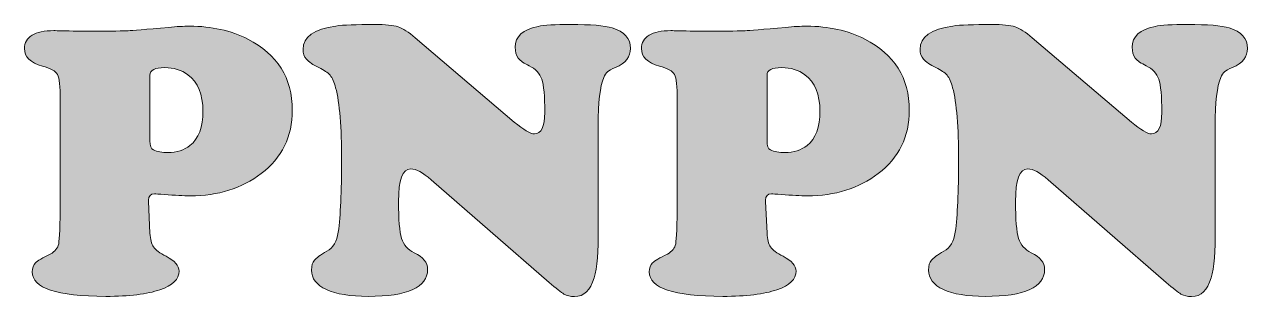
# Model space of a CAD drawing. Header units: inches. Extents: x 30 to 56.7, y -48.7 to -38.5.
# Drawn here: x 30.02 to 56.65, y -44.41 to -38.48 of the extents above; entities that cross this region are included whole.
import ezdxf

# ---------------------------------------------------------------- set-up
doc = ezdxf.new("R2010")
doc.units = ezdxf.units.IN
doc.header["$MEASUREMENT"] = 0
doc.layers.add('レイヤー 1', color=7, linetype='Continuous')

# ---------------------------------------------------------------- blocks, each defined once
blk = doc.blocks.new('block 2')
at = {"layer": 'レイヤー 1'}
h = blk.add_hatch(color=250, dxfattribs=at)
h.dxf.hatch_style = 2
edge = h.paths.add_edge_path()
edge.add_spline(control_points=[(30.795, -42.337), (30.795, -42.337), (30.795, -40.121), (30.795, -40.121), (30.795, -39.834), (30.775, -39.653), (30.734, -39.575), (30.694, -39.498), (30.584, -39.435), (30.405, -39.388), (30.145, -39.315), (30.015, -39.188), (30.015, -39.008), (30.015, -38.882), (30.07, -38.785), (30.18, -38.718), (30.289, -38.65), (30.448, -38.617), (30.656, -38.617), (30.726, -38.617), (30.898, -38.621), (31.172, -38.629), (31.172, -38.629), (31.432, -38.629), (31.432, -38.629), (31.912, -38.627), (32.193, -38.623), (32.275, -38.619), (32.357, -38.615), (32.651, -38.59), (33.157, -38.545), (33.324, -38.528), (33.477, -38.52), (33.616, -38.52), (34.09, -38.52), (34.511, -38.614), (34.881, -38.802), (35.525, -39.128), (35.848, -39.645), (35.848, -40.353), (35.848, -40.925), (35.622, -41.385), (35.172, -41.73), (34.747, -42.053), (34.233, -42.215), (33.629, -42.215), (33.476, -42.215), (33.288, -42.205), (33.066, -42.185), (32.947, -42.177), (32.873, -42.173), (32.845, -42.173), (32.761, -42.173), (32.719, -42.219), (32.719, -42.312), (32.719, -42.312), (32.719, -42.337), (32.719, -42.337), (32.719, -42.337), (32.749, -43.028), (32.749, -43.028), (32.755, -43.163), (32.78, -43.263), (32.825, -43.329), (32.87, -43.395), (32.962, -43.463), (33.1, -43.533), (33.288, -43.632), (33.382, -43.739), (33.382, -43.854), (33.382, -44.031), (33.243, -44.167), (32.966, -44.262), (32.689, -44.358), (32.296, -44.406), (31.787, -44.406), (30.719, -44.406), (30.184, -44.227), (30.184, -43.871), (30.184, -43.786), (30.207, -43.722), (30.253, -43.677), (30.3, -43.632), (30.408, -43.567), (30.578, -43.483), (30.682, -43.43), (30.743, -43.355), (30.76, -43.26), (30.778, -43.164), (30.789, -42.857), (30.795, -42.337)], knot_values=[0, 0, 0, 0, 1, 1, 1, 2, 2, 2, 3, 3, 3, 4, 4, 4, 5, 5, 5, 6, 6, 6, 7, 7, 7, 8, 8, 8, 9, 9, 9, 10, 10, 10, 11, 11, 11, 12, 12, 12, 13, 13, 13, 14, 14, 14, 15, 15, 15, 16, 16, 16, 17, 17, 17, 18, 18, 18, 19, 19, 19, 20, 20, 20, 21, 21, 21, 22, 22, 22, 23, 23, 23, 24, 24, 24, 25, 25, 25, 26, 26, 26, 27, 27, 27, 28, 28, 28, 29, 29, 29, 30, 30, 30, 30], degree=3, periodic=1)
edge = h.paths.add_edge_path()
edge.add_spline(control_points=[(32.749, -39.586), (32.749, -39.586), (32.749, -41.018), (32.749, -41.018), (32.749, -41.128), (32.774, -41.194), (32.823, -41.216), (32.907, -41.256), (33.012, -41.275), (33.139, -41.275), (33.33, -41.275), (33.49, -41.223), (33.62, -41.119), (33.808, -40.97), (33.902, -40.721), (33.902, -40.369), (33.902, -40.004), (33.792, -39.74), (33.573, -39.577), (33.434, -39.473), (33.266, -39.421), (33.07, -39.421), (32.856, -39.421), (32.749, -39.476), (32.749, -39.586)], knot_values=[0, 0, 0, 0, 1, 1, 1, 2, 2, 2, 3, 3, 3, 4, 4, 4, 5, 5, 5, 6, 6, 6, 7, 7, 7, 8, 8, 8, 8], degree=3, periodic=1)
h = blk.add_hatch(color=250, dxfattribs=at)
h.dxf.hatch_style = 2
edge = h.paths.add_edge_path()
edge.add_spline(control_points=[(38.525, -38.773), (38.525, -38.773), (40.683, -40.61), (40.683, -40.61), (40.886, -40.781), (41.031, -40.867), (41.121, -40.867), (41.271, -40.867), (41.346, -40.711), (41.346, -40.399), (41.346, -40.045), (41.325, -39.803), (41.281, -39.674), (41.238, -39.545), (41.147, -39.448), (41.008, -39.383), (40.896, -39.33), (40.816, -39.273), (40.77, -39.213), (40.724, -39.152), (40.701, -39.075), (40.701, -38.979), (40.701, -38.743), (40.867, -38.591), (41.199, -38.524), (41.335, -38.496), (41.572, -38.482), (41.91, -38.482), (42.346, -38.482), (42.648, -38.507), (42.815, -38.558), (43.081, -38.636), (43.214, -38.785), (43.214, -39.004), (43.214, -39.187), (43.106, -39.325), (42.889, -39.417), (42.802, -39.454), (42.743, -39.486), (42.711, -39.514), (42.68, -39.542), (42.652, -39.584), (42.629, -39.64), (42.551, -39.826), (42.51, -40.177), (42.508, -40.694), (42.508, -40.694), (42.508, -42.067), (42.508, -42.067), (42.508, -42.278), (42.509, -42.566), (42.512, -42.931), (42.515, -43.425), (42.485, -43.782), (42.421, -44.001), (42.343, -44.274), (42.201, -44.41), (41.996, -44.41), (41.907, -44.41), (41.829, -44.391), (41.765, -44.355), (41.699, -44.319), (41.592, -44.234), (41.442, -44.102), (41.442, -44.102), (38.872, -41.865), (38.872, -41.865), (38.693, -41.708), (38.544, -41.629), (38.426, -41.629), (38.25, -41.629), (38.161, -41.867), (38.161, -42.341), (38.161, -42.732), (38.184, -42.998), (38.229, -43.142), (38.273, -43.285), (38.365, -43.39), (38.504, -43.458), (38.697, -43.55), (38.794, -43.671), (38.794, -43.82), (38.794, -44.21), (38.362, -44.406), (37.498, -44.406), (37.109, -44.406), (36.806, -44.356), (36.591, -44.256), (36.375, -44.156), (36.268, -44.015), (36.268, -43.833), (36.268, -43.737), (36.288, -43.666), (36.329, -43.618), (36.369, -43.57), (36.46, -43.505), (36.602, -43.424), (36.737, -43.345), (36.82, -43.206), (36.849, -43.007), (36.898, -42.644), (36.922, -42.124), (36.922, -41.444), (36.922, -40.719), (36.879, -40.191), (36.792, -39.86), (36.76, -39.739), (36.72, -39.649), (36.671, -39.59), (36.622, -39.531), (36.541, -39.475), (36.428, -39.421), (36.298, -39.36), (36.208, -39.299), (36.157, -39.24), (36.107, -39.181), (36.082, -39.11), (36.082, -39.025), (36.082, -38.756), (36.32, -38.586), (36.797, -38.516), (36.958, -38.493), (37.241, -38.482), (37.646, -38.482), (37.877, -38.482), (38.045, -38.499), (38.151, -38.535), (38.256, -38.57), (38.381, -38.649), (38.525, -38.773)], knot_values=[0, 0, 0, 0, 1, 1, 1, 2, 2, 2, 3, 3, 3, 4, 4, 4, 5, 5, 5, 6, 6, 6, 7, 7, 7, 8, 8, 8, 9, 9, 9, 10, 10, 10, 11, 11, 11, 12, 12, 12, 13, 13, 13, 14, 14, 14, 15, 15, 15, 16, 16, 16, 17, 17, 17, 18, 18, 18, 19, 19, 19, 20, 20, 20, 21, 21, 21, 22, 22, 22, 23, 23, 23, 24, 24, 24, 25, 25, 25, 26, 26, 26, 27, 27, 27, 28, 28, 28, 29, 29, 29, 30, 30, 30, 31, 31, 31, 32, 32, 32, 33, 33, 33, 34, 34, 34, 35, 35, 35, 36, 36, 36, 37, 37, 37, 38, 38, 38, 39, 39, 39, 40, 40, 40, 41, 41, 41, 42, 42, 42, 43, 43, 43, 43], degree=3, periodic=1)
h = blk.add_hatch(color=250, dxfattribs=at)
h.dxf.hatch_style = 2
edge = h.paths.add_edge_path()
edge.add_spline(control_points=[(44.232, -42.337), (44.232, -42.337), (44.232, -40.121), (44.232, -40.121), (44.232, -39.834), (44.212, -39.653), (44.172, -39.575), (44.131, -39.498), (44.021, -39.435), (43.842, -39.388), (43.582, -39.315), (43.452, -39.188), (43.452, -39.008), (43.452, -38.882), (43.507, -38.785), (43.617, -38.718), (43.727, -38.65), (43.886, -38.617), (44.094, -38.617), (44.163, -38.617), (44.335, -38.621), (44.609, -38.629), (44.609, -38.629), (44.869, -38.629), (44.869, -38.629), (45.349, -38.627), (45.63, -38.623), (45.712, -38.619), (45.794, -38.615), (46.088, -38.59), (46.594, -38.545), (46.761, -38.528), (46.915, -38.52), (47.053, -38.52), (47.527, -38.52), (47.949, -38.614), (48.318, -38.802), (48.963, -39.128), (49.285, -39.645), (49.285, -40.353), (49.285, -40.925), (49.06, -41.385), (48.609, -41.73), (48.184, -42.053), (47.67, -42.215), (47.066, -42.215), (46.913, -42.215), (46.725, -42.205), (46.503, -42.185), (46.384, -42.177), (46.311, -42.173), (46.282, -42.173), (46.198, -42.173), (46.156, -42.219), (46.156, -42.312), (46.156, -42.312), (46.156, -42.337), (46.156, -42.337), (46.156, -42.337), (46.187, -43.028), (46.187, -43.028), (46.192, -43.163), (46.218, -43.263), (46.262, -43.329), (46.307, -43.395), (46.399, -43.463), (46.538, -43.533), (46.725, -43.632), (46.819, -43.739), (46.819, -43.854), (46.819, -44.031), (46.681, -44.167), (46.403, -44.262), (46.126, -44.358), (45.733, -44.406), (45.225, -44.406), (44.156, -44.406), (43.621, -44.227), (43.621, -43.871), (43.621, -43.786), (43.644, -43.722), (43.691, -43.677), (43.737, -43.632), (43.845, -43.567), (44.016, -43.483), (44.12, -43.43), (44.18, -43.355), (44.198, -43.26), (44.215, -43.164), (44.226, -42.857), (44.232, -42.337)], knot_values=[0, 0, 0, 0, 1, 1, 1, 2, 2, 2, 3, 3, 3, 4, 4, 4, 5, 5, 5, 6, 6, 6, 7, 7, 7, 8, 8, 8, 9, 9, 9, 10, 10, 10, 11, 11, 11, 12, 12, 12, 13, 13, 13, 14, 14, 14, 15, 15, 15, 16, 16, 16, 17, 17, 17, 18, 18, 18, 19, 19, 19, 20, 20, 20, 21, 21, 21, 22, 22, 22, 23, 23, 23, 24, 24, 24, 25, 25, 25, 26, 26, 26, 27, 27, 27, 28, 28, 28, 29, 29, 29, 30, 30, 30, 30], degree=3, periodic=1)
edge = h.paths.add_edge_path()
edge.add_spline(control_points=[(46.187, -39.586), (46.187, -39.586), (46.187, -41.018), (46.187, -41.018), (46.187, -41.128), (46.211, -41.194), (46.26, -41.216), (46.344, -41.256), (46.449, -41.275), (46.576, -41.275), (46.767, -41.275), (46.928, -41.223), (47.058, -41.119), (47.245, -40.97), (47.339, -40.721), (47.339, -40.369), (47.339, -40.004), (47.229, -39.74), (47.01, -39.577), (46.871, -39.473), (46.704, -39.421), (46.507, -39.421), (46.293, -39.421), (46.187, -39.476), (46.187, -39.586)], knot_values=[0, 0, 0, 0, 1, 1, 1, 2, 2, 2, 3, 3, 3, 4, 4, 4, 5, 5, 5, 6, 6, 6, 7, 7, 7, 8, 8, 8, 8], degree=3, periodic=1)
h = blk.add_hatch(color=250, dxfattribs=at)
h.dxf.hatch_style = 2
edge = h.paths.add_edge_path()
edge.add_spline(control_points=[(51.963, -38.773), (51.963, -38.773), (54.121, -40.61), (54.121, -40.61), (54.323, -40.781), (54.469, -40.867), (54.558, -40.867), (54.708, -40.867), (54.784, -40.711), (54.784, -40.399), (54.784, -40.045), (54.762, -39.803), (54.719, -39.674), (54.675, -39.545), (54.584, -39.448), (54.446, -39.383), (54.333, -39.33), (54.254, -39.273), (54.207, -39.213), (54.161, -39.152), (54.138, -39.075), (54.138, -38.979), (54.138, -38.743), (54.304, -38.591), (54.636, -38.524), (54.772, -38.496), (55.009, -38.482), (55.347, -38.482), (55.783, -38.482), (56.085, -38.507), (56.253, -38.558), (56.518, -38.636), (56.651, -38.785), (56.651, -39.004), (56.651, -39.187), (56.543, -39.325), (56.326, -39.417), (56.24, -39.454), (56.18, -39.486), (56.149, -39.514), (56.117, -39.542), (56.089, -39.584), (56.066, -39.64), (55.988, -39.826), (55.948, -40.177), (55.945, -40.694), (55.945, -40.694), (55.945, -42.067), (55.945, -42.067), (55.945, -42.278), (55.946, -42.566), (55.949, -42.931), (55.952, -43.425), (55.922, -43.782), (55.858, -44.001), (55.78, -44.274), (55.639, -44.41), (55.434, -44.41), (55.344, -44.41), (55.267, -44.391), (55.202, -44.355), (55.137, -44.319), (55.029, -44.234), (54.879, -44.102), (54.879, -44.102), (52.309, -41.865), (52.309, -41.865), (52.13, -41.708), (51.981, -41.629), (51.863, -41.629), (51.687, -41.629), (51.599, -41.867), (51.599, -42.341), (51.599, -42.732), (51.621, -42.998), (51.666, -43.142), (51.711, -43.285), (51.802, -43.39), (51.941, -43.458), (52.134, -43.55), (52.231, -43.671), (52.231, -43.82), (52.231, -44.21), (51.799, -44.406), (50.936, -44.406), (50.546, -44.406), (50.243, -44.356), (50.028, -44.256), (49.813, -44.156), (49.705, -44.015), (49.705, -43.833), (49.705, -43.737), (49.725, -43.666), (49.766, -43.618), (49.806, -43.57), (49.897, -43.505), (50.039, -43.424), (50.175, -43.345), (50.257, -43.206), (50.286, -43.007), (50.335, -42.644), (50.359, -42.124), (50.359, -41.444), (50.359, -40.719), (50.316, -40.191), (50.229, -39.86), (50.198, -39.739), (50.157, -39.649), (50.108, -39.59), (50.059, -39.531), (49.978, -39.475), (49.866, -39.421), (49.735, -39.36), (49.645, -39.299), (49.595, -39.24), (49.544, -39.181), (49.519, -39.11), (49.519, -39.025), (49.519, -38.756), (49.757, -38.586), (50.234, -38.516), (50.396, -38.493), (50.679, -38.482), (51.083, -38.482), (51.314, -38.482), (51.482, -38.499), (51.588, -38.535), (51.693, -38.57), (51.818, -38.649), (51.963, -38.773)], knot_values=[0, 0, 0, 0, 1, 1, 1, 2, 2, 2, 3, 3, 3, 4, 4, 4, 5, 5, 5, 6, 6, 6, 7, 7, 7, 8, 8, 8, 9, 9, 9, 10, 10, 10, 11, 11, 11, 12, 12, 12, 13, 13, 13, 14, 14, 14, 15, 15, 15, 16, 16, 16, 17, 17, 17, 18, 18, 18, 19, 19, 19, 20, 20, 20, 21, 21, 21, 22, 22, 22, 23, 23, 23, 24, 24, 24, 25, 25, 25, 26, 26, 26, 27, 27, 27, 28, 28, 28, 29, 29, 29, 30, 30, 30, 31, 31, 31, 32, 32, 32, 33, 33, 33, 34, 34, 34, 35, 35, 35, 36, 36, 36, 37, 37, 37, 38, 38, 38, 39, 39, 39, 40, 40, 40, 41, 41, 41, 42, 42, 42, 43, 43, 43, 43], degree=3, periodic=1)
at = {"layer": 'レイヤー 1', "lineweight": 0}
for points, knots in [([(30.795, -42.337), (30.795, -42.337), (30.795, -40.121), (30.795, -40.121), (30.795, -39.834), (30.775, -39.653), (30.734, -39.575), (30.694, -39.498), (30.584, -39.435), (30.405, -39.388), (30.145, -39.315), (30.015, -39.188), (30.015, -39.008), (30.015, -38.882), (30.07, -38.785), (30.18, -38.718), (30.289, -38.65), (30.448, -38.617), (30.656, -38.617), (30.726, -38.617), (30.898, -38.621), (31.172, -38.629), (31.172, -38.629), (31.432, -38.629), (31.432, -38.629), (31.912, -38.627), (32.193, -38.623), (32.275, -38.619), (32.357, -38.615), (32.651, -38.59), (33.157, -38.545), (33.324, -38.528), (33.477, -38.52), (33.616, -38.52), (34.09, -38.52), (34.511, -38.614), (34.881, -38.802), (35.525, -39.128), (35.848, -39.645), (35.848, -40.353), (35.848, -40.925), (35.622, -41.385), (35.172, -41.73), (34.747, -42.053), (34.233, -42.215), (33.629, -42.215), (33.476, -42.215), (33.288, -42.205), (33.066, -42.185), (32.947, -42.177), (32.873, -42.173), (32.845, -42.173), (32.761, -42.173), (32.719, -42.219), (32.719, -42.312), (32.719, -42.312), (32.719, -42.337), (32.719, -42.337), (32.719, -42.337), (32.749, -43.028), (32.749, -43.028), (32.755, -43.163), (32.78, -43.263), (32.825, -43.329), (32.87, -43.395), (32.962, -43.463), (33.1, -43.533), (33.288, -43.632), (33.382, -43.739), (33.382, -43.854), (33.382, -44.031), (33.243, -44.167), (32.966, -44.262), (32.689, -44.358), (32.296, -44.406), (31.787, -44.406), (30.719, -44.406), (30.184, -44.227), (30.184, -43.871), (30.184, -43.786), (30.207, -43.722), (30.253, -43.677), (30.3, -43.632), (30.408, -43.567), (30.578, -43.483), (30.682, -43.43), (30.743, -43.355), (30.76, -43.26), (30.778, -43.164), (30.789, -42.857), (30.795, -42.337)], [0, 0, 0, 0, 1, 1, 1, 2, 2, 2, 3, 3, 3, 4, 4, 4, 5, 5, 5, 6, 6, 6, 7, 7, 7, 8, 8, 8, 9, 9, 9, 10, 10, 10, 11, 11, 11, 12, 12, 12, 13, 13, 13, 14, 14, 14, 15, 15, 15, 16, 16, 16, 17, 17, 17, 18, 18, 18, 19, 19, 19, 20, 20, 20, 21, 21, 21, 22, 22, 22, 23, 23, 23, 24, 24, 24, 25, 25, 25, 26, 26, 26, 27, 27, 27, 28, 28, 28, 29, 29, 29, 30, 30, 30, 30]), ([(38.525, -38.773), (38.525, -38.773), (40.683, -40.61), (40.683, -40.61), (40.886, -40.781), (41.031, -40.867), (41.121, -40.867), (41.271, -40.867), (41.346, -40.711), (41.346, -40.399), (41.346, -40.045), (41.325, -39.803), (41.281, -39.674), (41.238, -39.545), (41.147, -39.448), (41.008, -39.383), (40.896, -39.33), (40.816, -39.273), (40.77, -39.213), (40.724, -39.152), (40.701, -39.075), (40.701, -38.979), (40.701, -38.743), (40.867, -38.591), (41.199, -38.524), (41.335, -38.496), (41.572, -38.482), (41.91, -38.482), (42.346, -38.482), (42.648, -38.507), (42.815, -38.558), (43.081, -38.636), (43.214, -38.785), (43.214, -39.004), (43.214, -39.187), (43.106, -39.325), (42.889, -39.417), (42.802, -39.454), (42.743, -39.486), (42.711, -39.514), (42.68, -39.542), (42.652, -39.584), (42.629, -39.64), (42.551, -39.826), (42.51, -40.177), (42.508, -40.694), (42.508, -40.694), (42.508, -42.067), (42.508, -42.067), (42.508, -42.278), (42.509, -42.566), (42.512, -42.931), (42.515, -43.425), (42.485, -43.782), (42.421, -44.001), (42.343, -44.274), (42.201, -44.41), (41.996, -44.41), (41.907, -44.41), (41.829, -44.391), (41.765, -44.355), (41.699, -44.319), (41.592, -44.234), (41.442, -44.102), (41.442, -44.102), (38.872, -41.865), (38.872, -41.865), (38.693, -41.708), (38.544, -41.629), (38.426, -41.629), (38.25, -41.629), (38.161, -41.867), (38.161, -42.341), (38.161, -42.732), (38.184, -42.998), (38.229, -43.142), (38.273, -43.285), (38.365, -43.39), (38.504, -43.458), (38.697, -43.55), (38.794, -43.671), (38.794, -43.82), (38.794, -44.21), (38.362, -44.406), (37.498, -44.406), (37.109, -44.406), (36.806, -44.356), (36.591, -44.256), (36.375, -44.156), (36.268, -44.015), (36.268, -43.833), (36.268, -43.737), (36.288, -43.666), (36.329, -43.618), (36.369, -43.57), (36.46, -43.505), (36.602, -43.424), (36.737, -43.345), (36.82, -43.206), (36.849, -43.007), (36.898, -42.644), (36.922, -42.124), (36.922, -41.444), (36.922, -40.719), (36.879, -40.191), (36.792, -39.86), (36.76, -39.739), (36.72, -39.649), (36.671, -39.59), (36.622, -39.531), (36.541, -39.475), (36.428, -39.421), (36.298, -39.36), (36.208, -39.299), (36.157, -39.24), (36.107, -39.181), (36.082, -39.11), (36.082, -39.025), (36.082, -38.756), (36.32, -38.586), (36.797, -38.516), (36.958, -38.493), (37.241, -38.482), (37.646, -38.482), (37.877, -38.482), (38.045, -38.499), (38.151, -38.535), (38.256, -38.57), (38.381, -38.649), (38.525, -38.773)], [0, 0, 0, 0, 1, 1, 1, 2, 2, 2, 3, 3, 3, 4, 4, 4, 5, 5, 5, 6, 6, 6, 7, 7, 7, 8, 8, 8, 9, 9, 9, 10, 10, 10, 11, 11, 11, 12, 12, 12, 13, 13, 13, 14, 14, 14, 15, 15, 15, 16, 16, 16, 17, 17, 17, 18, 18, 18, 19, 19, 19, 20, 20, 20, 21, 21, 21, 22, 22, 22, 23, 23, 23, 24, 24, 24, 25, 25, 25, 26, 26, 26, 27, 27, 27, 28, 28, 28, 29, 29, 29, 30, 30, 30, 31, 31, 31, 32, 32, 32, 33, 33, 33, 34, 34, 34, 35, 35, 35, 36, 36, 36, 37, 37, 37, 38, 38, 38, 39, 39, 39, 40, 40, 40, 41, 41, 41, 42, 42, 42, 43, 43, 43, 43]), ([(44.232, -42.337), (44.232, -42.337), (44.232, -40.121), (44.232, -40.121), (44.232, -39.834), (44.212, -39.653), (44.172, -39.575), (44.131, -39.498), (44.021, -39.435), (43.842, -39.388), (43.582, -39.315), (43.452, -39.188), (43.452, -39.008), (43.452, -38.882), (43.507, -38.785), (43.617, -38.718), (43.727, -38.65), (43.886, -38.617), (44.094, -38.617), (44.163, -38.617), (44.335, -38.621), (44.609, -38.629), (44.609, -38.629), (44.869, -38.629), (44.869, -38.629), (45.349, -38.627), (45.63, -38.623), (45.712, -38.619), (45.794, -38.615), (46.088, -38.59), (46.594, -38.545), (46.761, -38.528), (46.915, -38.52), (47.053, -38.52), (47.527, -38.52), (47.949, -38.614), (48.318, -38.802), (48.963, -39.128), (49.285, -39.645), (49.285, -40.353), (49.285, -40.925), (49.06, -41.385), (48.609, -41.73), (48.184, -42.053), (47.67, -42.215), (47.066, -42.215), (46.913, -42.215), (46.725, -42.205), (46.503, -42.185), (46.384, -42.177), (46.311, -42.173), (46.282, -42.173), (46.198, -42.173), (46.156, -42.219), (46.156, -42.312), (46.156, -42.312), (46.156, -42.337), (46.156, -42.337), (46.156, -42.337), (46.187, -43.028), (46.187, -43.028), (46.192, -43.163), (46.218, -43.263), (46.262, -43.329), (46.307, -43.395), (46.399, -43.463), (46.538, -43.533), (46.725, -43.632), (46.819, -43.739), (46.819, -43.854), (46.819, -44.031), (46.681, -44.167), (46.403, -44.262), (46.126, -44.358), (45.733, -44.406), (45.225, -44.406), (44.156, -44.406), (43.621, -44.227), (43.621, -43.871), (43.621, -43.786), (43.644, -43.722), (43.691, -43.677), (43.737, -43.632), (43.845, -43.567), (44.016, -43.483), (44.12, -43.43), (44.18, -43.355), (44.198, -43.26), (44.215, -43.164), (44.226, -42.857), (44.232, -42.337)], [0, 0, 0, 0, 1, 1, 1, 2, 2, 2, 3, 3, 3, 4, 4, 4, 5, 5, 5, 6, 6, 6, 7, 7, 7, 8, 8, 8, 9, 9, 9, 10, 10, 10, 11, 11, 11, 12, 12, 12, 13, 13, 13, 14, 14, 14, 15, 15, 15, 16, 16, 16, 17, 17, 17, 18, 18, 18, 19, 19, 19, 20, 20, 20, 21, 21, 21, 22, 22, 22, 23, 23, 23, 24, 24, 24, 25, 25, 25, 26, 26, 26, 27, 27, 27, 28, 28, 28, 29, 29, 29, 30, 30, 30, 30]), ([(51.963, -38.773), (51.963, -38.773), (54.121, -40.61), (54.121, -40.61), (54.323, -40.781), (54.469, -40.867), (54.558, -40.867), (54.708, -40.867), (54.784, -40.711), (54.784, -40.399), (54.784, -40.045), (54.762, -39.803), (54.719, -39.674), (54.675, -39.545), (54.584, -39.448), (54.446, -39.383), (54.333, -39.33), (54.254, -39.273), (54.207, -39.213), (54.161, -39.152), (54.138, -39.075), (54.138, -38.979), (54.138, -38.743), (54.304, -38.591), (54.636, -38.524), (54.772, -38.496), (55.009, -38.482), (55.347, -38.482), (55.783, -38.482), (56.085, -38.507), (56.253, -38.558), (56.518, -38.636), (56.651, -38.785), (56.651, -39.004), (56.651, -39.187), (56.543, -39.325), (56.326, -39.417), (56.24, -39.454), (56.18, -39.486), (56.149, -39.514), (56.117, -39.542), (56.089, -39.584), (56.066, -39.64), (55.988, -39.826), (55.948, -40.177), (55.945, -40.694), (55.945, -40.694), (55.945, -42.067), (55.945, -42.067), (55.945, -42.278), (55.946, -42.566), (55.949, -42.931), (55.952, -43.425), (55.922, -43.782), (55.858, -44.001), (55.78, -44.274), (55.639, -44.41), (55.434, -44.41), (55.344, -44.41), (55.267, -44.391), (55.202, -44.355), (55.137, -44.319), (55.029, -44.234), (54.879, -44.102), (54.879, -44.102), (52.309, -41.865), (52.309, -41.865), (52.13, -41.708), (51.981, -41.629), (51.863, -41.629), (51.687, -41.629), (51.599, -41.867), (51.599, -42.341), (51.599, -42.732), (51.621, -42.998), (51.666, -43.142), (51.711, -43.285), (51.802, -43.39), (51.941, -43.458), (52.134, -43.55), (52.231, -43.671), (52.231, -43.82), (52.231, -44.21), (51.799, -44.406), (50.936, -44.406), (50.546, -44.406), (50.243, -44.356), (50.028, -44.256), (49.813, -44.156), (49.705, -44.015), (49.705, -43.833), (49.705, -43.737), (49.725, -43.666), (49.766, -43.618), (49.806, -43.57), (49.897, -43.505), (50.039, -43.424), (50.175, -43.345), (50.257, -43.206), (50.286, -43.007), (50.335, -42.644), (50.359, -42.124), (50.359, -41.444), (50.359, -40.719), (50.316, -40.191), (50.229, -39.86), (50.198, -39.739), (50.157, -39.649), (50.108, -39.59), (50.059, -39.531), (49.978, -39.475), (49.866, -39.421), (49.735, -39.36), (49.645, -39.299), (49.595, -39.24), (49.544, -39.181), (49.519, -39.11), (49.519, -39.025), (49.519, -38.756), (49.757, -38.586), (50.234, -38.516), (50.396, -38.493), (50.679, -38.482), (51.083, -38.482), (51.314, -38.482), (51.482, -38.499), (51.588, -38.535), (51.693, -38.57), (51.818, -38.649), (51.963, -38.773)], [0, 0, 0, 0, 1, 1, 1, 2, 2, 2, 3, 3, 3, 4, 4, 4, 5, 5, 5, 6, 6, 6, 7, 7, 7, 8, 8, 8, 9, 9, 9, 10, 10, 10, 11, 11, 11, 12, 12, 12, 13, 13, 13, 14, 14, 14, 15, 15, 15, 16, 16, 16, 17, 17, 17, 18, 18, 18, 19, 19, 19, 20, 20, 20, 21, 21, 21, 22, 22, 22, 23, 23, 23, 24, 24, 24, 25, 25, 25, 26, 26, 26, 27, 27, 27, 28, 28, 28, 29, 29, 29, 30, 30, 30, 31, 31, 31, 32, 32, 32, 33, 33, 33, 34, 34, 34, 35, 35, 35, 36, 36, 36, 37, 37, 37, 38, 38, 38, 39, 39, 39, 40, 40, 40, 41, 41, 41, 42, 42, 42, 43, 43, 43, 43]), ([(32.749, -39.586), (32.749, -39.586), (32.749, -41.018), (32.749, -41.018), (32.749, -41.128), (32.774, -41.194), (32.823, -41.216), (32.907, -41.256), (33.012, -41.275), (33.139, -41.275), (33.33, -41.275), (33.49, -41.223), (33.62, -41.119), (33.808, -40.97), (33.902, -40.721), (33.902, -40.369), (33.902, -40.004), (33.792, -39.74), (33.573, -39.577), (33.434, -39.473), (33.266, -39.421), (33.07, -39.421), (32.856, -39.421), (32.749, -39.476), (32.749, -39.586)], [0, 0, 0, 0, 1, 1, 1, 2, 2, 2, 3, 3, 3, 4, 4, 4, 5, 5, 5, 6, 6, 6, 7, 7, 7, 8, 8, 8, 8]), ([(46.187, -39.586), (46.187, -39.586), (46.187, -41.018), (46.187, -41.018), (46.187, -41.128), (46.211, -41.194), (46.26, -41.216), (46.344, -41.256), (46.449, -41.275), (46.576, -41.275), (46.767, -41.275), (46.928, -41.223), (47.058, -41.119), (47.245, -40.97), (47.339, -40.721), (47.339, -40.369), (47.339, -40.004), (47.229, -39.74), (47.01, -39.577), (46.871, -39.473), (46.704, -39.421), (46.507, -39.421), (46.293, -39.421), (46.187, -39.476), (46.187, -39.586)], [0, 0, 0, 0, 1, 1, 1, 2, 2, 2, 3, 3, 3, 4, 4, 4, 5, 5, 5, 6, 6, 6, 7, 7, 7, 8, 8, 8, 8])]:
    blk.add_open_spline(points, degree=3, knots=knots, dxfattribs=at)

msp = doc.modelspace()

# ---------------------------------------------------------------- block references
at = {"layer": 'レイヤー 1'}
msp.add_blockref('block 2', (0, 0), dxfattribs=at)

doc.saveas('drawing.dxf')
